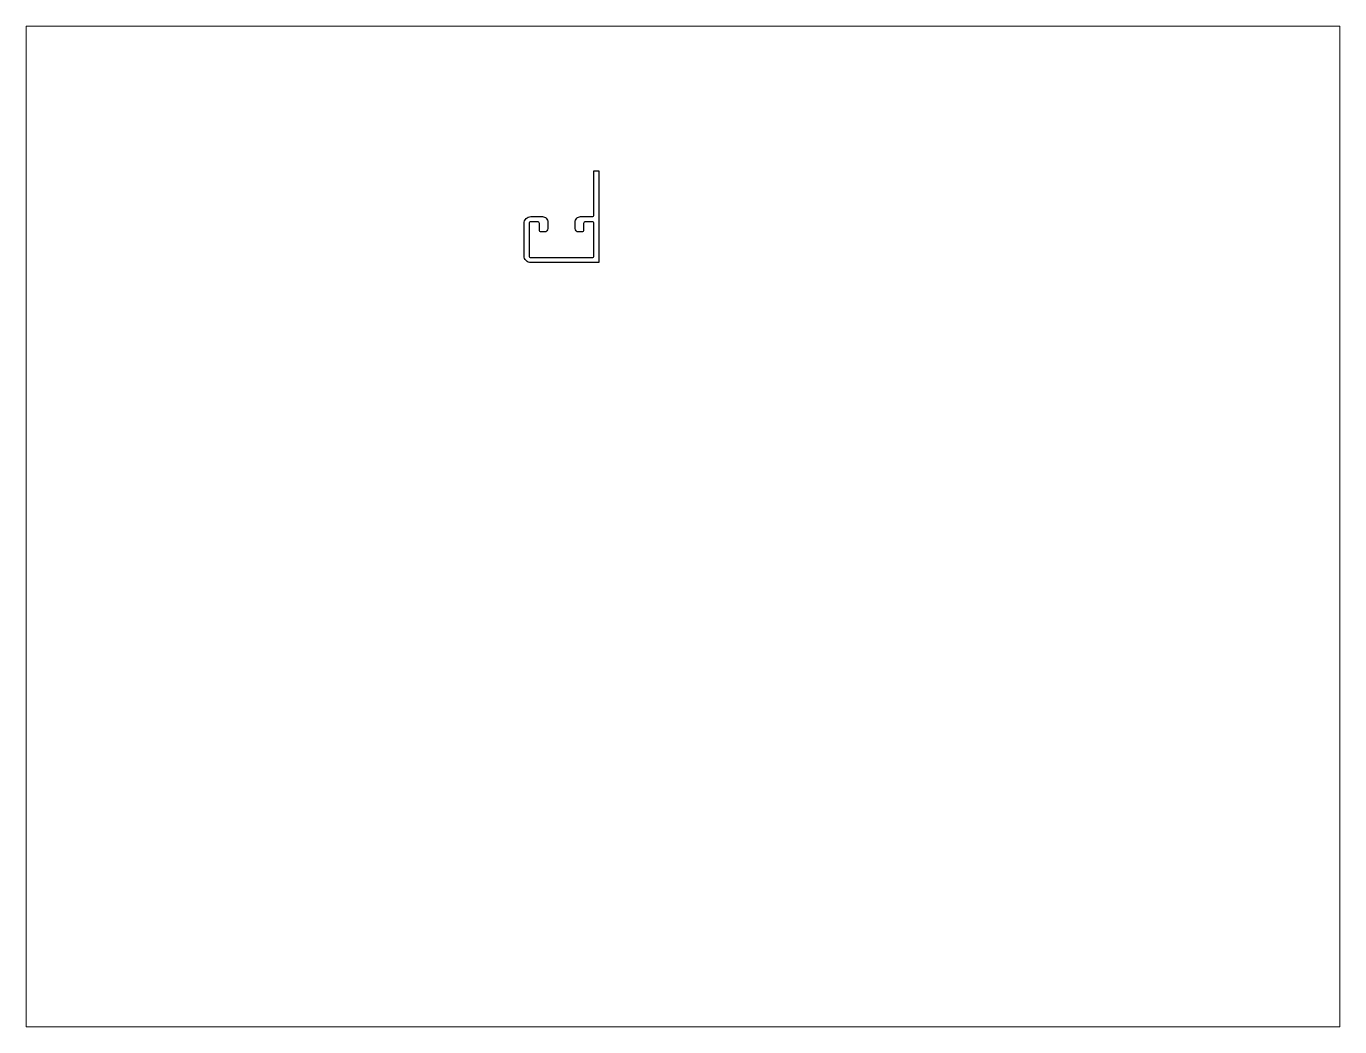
# Paper-space layout 'Layout1' of a CAD drawing. Extents: x 27 to 240, y 20 to 183.
# The model-space entities are those that its viewports show. They can reach past a viewport. Long polylines and large blocks are cut down to what shows.
import ezdxf

# ---------------------------------------------------------------- set-up
doc = ezdxf.new("R2010")
doc.units = 0
doc.header["$LTSCALE"] = 15
doc.layers.get('0').update_dxf_attribs({"linetype": 'CONTINUOUS'})

msp = doc.modelspace()

# ---------------------------------------------------------------- linework, layer by layer
msp.add_lwpolyline([(145.83, 209.32), (163.83, 209.32, 0.414214), (164.33, 209.82), (164.33, 219.32, 0.414214), (163.83, 219.82), (161.83, 219.82, 0.414214), (161.33, 219.32), (161.33, 217.32, -0.414214), (160.83, 216.82), (159.83, 216.82, -0.414214), (158.83, 217.82), (158.83, 219.72, -0.414214), (160.43, 221.32), (163.83, 221.32, 0.414214), (164.33, 221.82), (164.33, 234.82), (165.83, 234.82), (165.83, 207.82), (145.83, 207.82, -0.414214), (143.83, 209.82), (143.83, 219.32, -0.414214), (145.83, 221.32), (149.23, 221.32, -0.414214), (150.83, 219.72), (150.83, 217.82, -0.414214), (149.83, 216.82), (148.83, 216.82, -0.414214), (148.33, 217.32), (148.33, 219.32, 0.414214), (147.83, 219.82), (145.83, 219.82, 0.414214), (145.33, 219.32), (145.33, 209.82, 0.414214)], format="xyb", close=True)

psp = doc.layouts.get("Layout1")

# ---------------------------------------------------------------- viewports
at = {"layer": '0', "color": 0, "linetype": 'BYBLOCK', "ltscale": 0.05}
psp.add_viewport(center=(133.35, 101.6), size=(213.36, 162.56), view_center_point=(190.51, 130.3), view_height=293.8955, dxfattribs=at)

doc.saveas('drawing.dxf')
